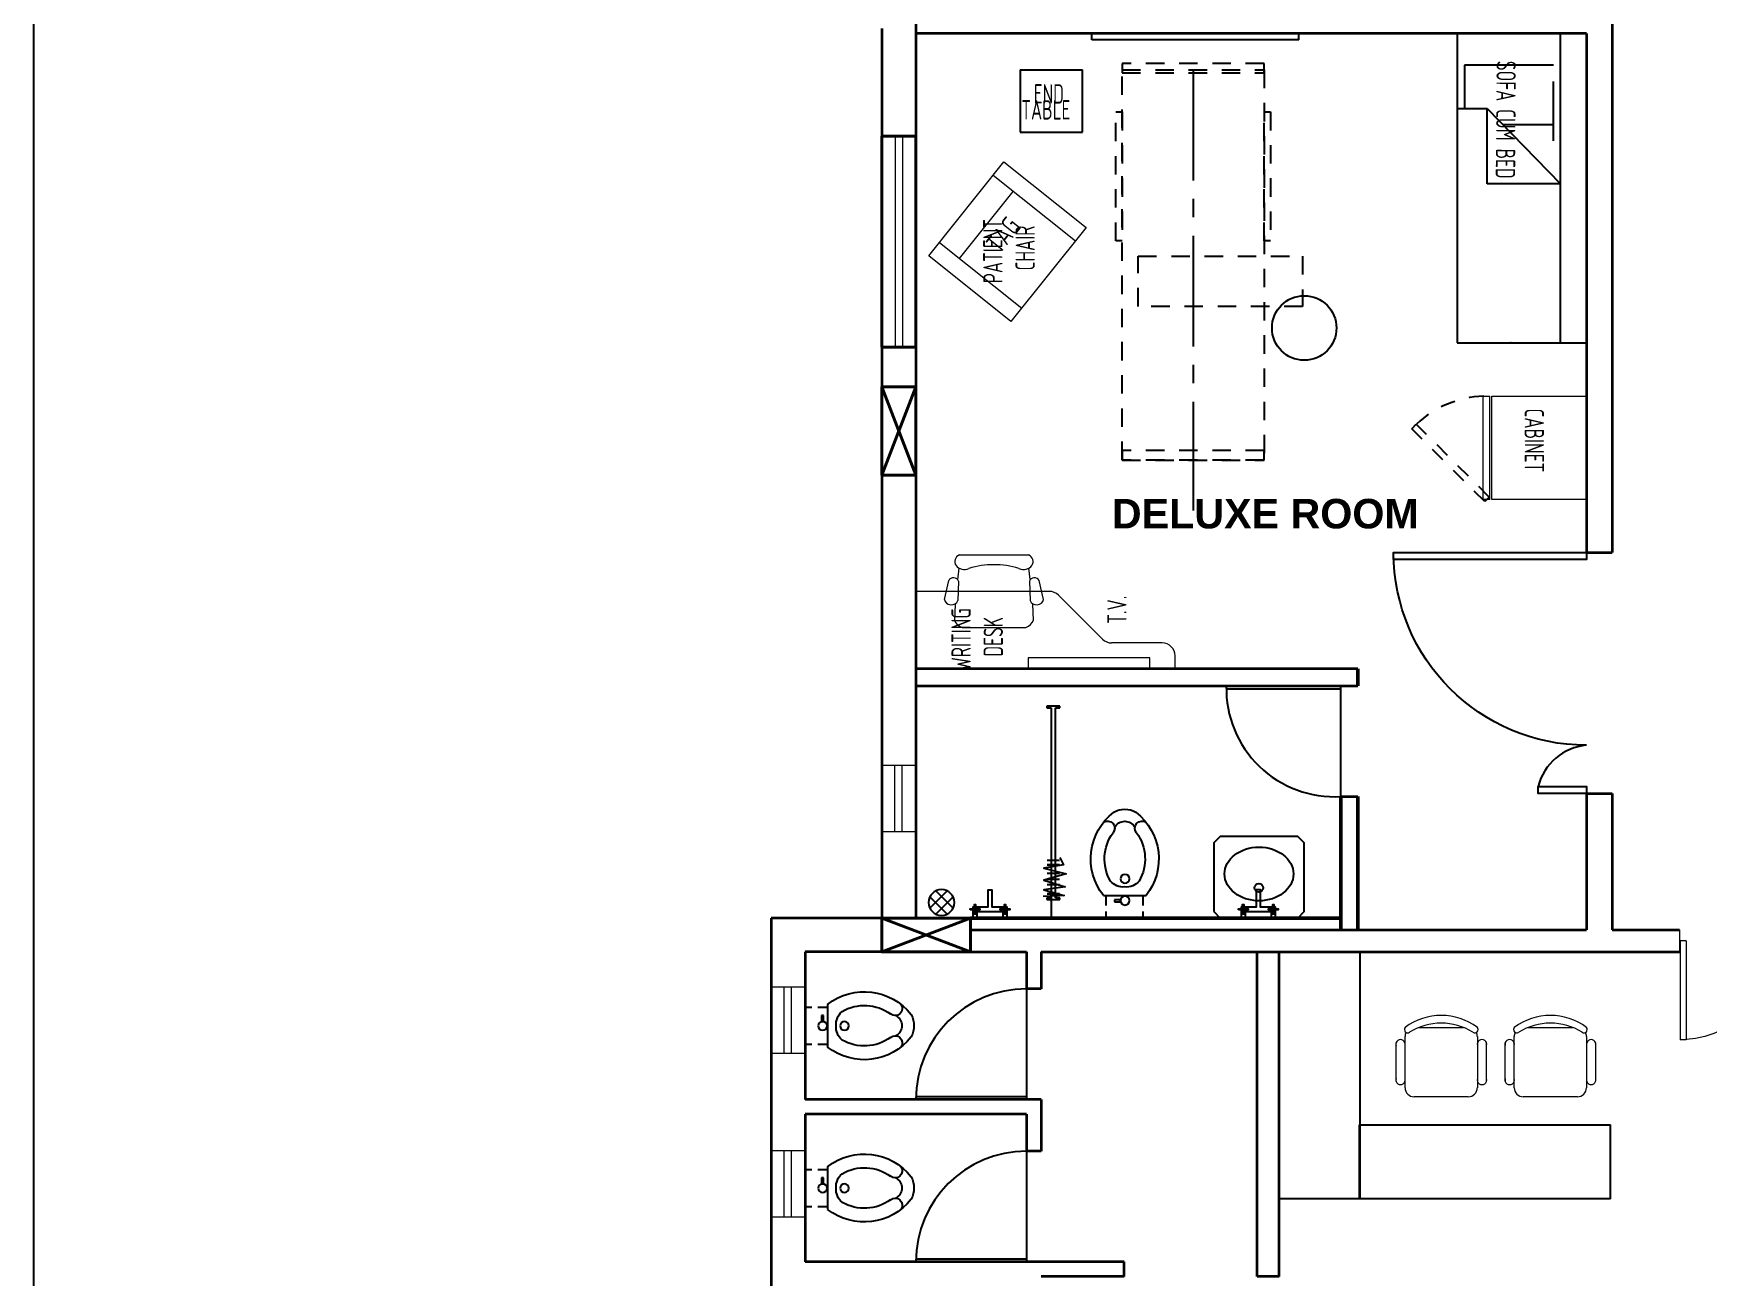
# Model space of a CAD drawing. Header units: inches. Extents: x -17070 to 527, y 504 to 2398.
# Drawn here: x -10574.61 to -10563.27, y 528.66 to 537.08 of the extents above; entities that cross this region are included whole.
import ezdxf
from ezdxf.enums import TextEntityAlignment as Align

# ---------------------------------------------------------------- set-up
doc = ezdxf.new("R2010")
doc.units = ezdxf.units.IN
for name, pattern in [('CENTER2', [1.125, 0.75, -0.125, 0.125, -0.125]), ('HIDDEN', [9.525, 6.35, -3.175]), ('HIDDEN2', [0.1875, 0.125, -0.0625])]:
    doc.linetypes.add(name, pattern=pattern)
for name, color, linetype in [('a-door-intr', 142, 'Continuous'), ('A-Flor-Pfix', 140, 'Continuous'), ('BED', 1, 'HIDDEN2'), ('DOOR', 5, 'Continuous'), ('ELEV5', 8, 'Continuous'), ('elevation', 7, 'Continuous'), ('i-furn_text', 2, 'Continuous'), ('mez. flr.', 7, 'Continuous')]:
    doc.layers.add(name, color=color, linetype=linetype)
for name, color, linetype, lineweight in [('A-Eqpm', 6, 'HIDDEN', 25), ('A-Flor-Case', 31, 'Continuous', 25), ('A-Wall', 113, 'Continuous', 50), ('COL', 5, 'Continuous', 40), ('ELE-1', 105, 'Continuous', 40), ('furniture', 42, 'Continuous', 9), ('Giros', 211, 'Continuous', 9), ('I-Furn', 30, 'Continuous', 18), ('P-Flor-Fixt', 131, 'Continuous', 25), ('Puertas', 52, 'Continuous', 15), ('section', 1, 'Continuous', 35), ('WIN', 4, 'Continuous', 20)]:
    doc.layers.add(name, color=color, linetype=linetype, lineweight=lineweight)
doc.styles.add('ARCH4', font='archstyl.shx', dxfattribs={"height": 4.5})
doc.styles.add('ROMANC', font='arialbd.ttf', dxfattribs={"height": 0.35})
doc.styles.add('TEXTM', font='archstyl.shx', dxfattribs={"width": 0.75})

# ---------------------------------------------------------------- blocks, each defined once
blk = doc.blocks.new('de')
at = {"layer": 'elevation', "ltscale": 0.0005}
blk.add_line((-10856.90422, 504.72708), (-10856.90422, 504.13708), dxfattribs=at)
blk = doc.blocks.new("visitor's chair")
at = {"layer": 'furniture', "color": 0, "lineweight": 18}
for p, q in [((744.012, 183.168), (744.315, 183.168)), ((743.858, 182.804), (743.858, 183.064)), ((743.919, 182.76), (743.919, 183.107)), ((744.409, 183.107), (744.409, 182.76)), ((744.471, 182.804), (744.471, 183.064)), ((744.347, 182.699), (743.98, 182.699))]:
    blk.add_line(p, q, dxfattribs=at)
for centre, radius, start, end in [((744.164, 182.842), 0.408, 53.1301, 126.8699), ((743.937, 183.155), 0.0224, 143.3099, 302.0274), ((743.98, 183.107), 0.0612, 152.4156, 180), ((744.164, 182.797), 0.401, 57.5758, 122.4242), ((744.391, 183.155), 0.0224, 237.9726, 36.6901), ((744.347, 183.107), 0.0612, 360, 27.5844), ((743.888, 183.055), 0.0319, 343.7398, 196.2602), ((744.44, 183.055), 0.0319, 343.7398, 196.2602), ((743.888, 182.813), 0.0319, 163.7398, 16.2602), ((744.44, 182.813), 0.0319, 163.7398, 16.2602), ((743.98, 182.76), 0.0612, 180, 270), ((744.347, 182.76), 0.0612, 270, 360)]:
    blk.add_arc(centre, radius, start, end, dxfattribs=at)
blk = doc.blocks.new('tble')
at = {"ltscale": 0.0005}
for p, q in [((-12291.467, 297.078), (-12290.967, 297.078)), ((-12291.467, 296.628), (-12291.467, 297.078)), ((-12290.967, 297.078), (-12290.967, 295.378))]:
    blk.add_line(p, q, dxfattribs=at)
at = {"layer": 'elevation', "ltscale": 0.0005}
for q in [(-12291.467, 296.628), (-12290.967, 295.378)]:
    blk.add_line((-12291.467, 295.378), q, dxfattribs=at)
at = {"rotation": 270}
for p in [(-12473.475, 1040.689), (-12473.475, 1039.949)]:
    blk.add_blockref("visitor's chair", p, dxfattribs=at)
blk = doc.blocks.new('I_PLUMB_DRAIN_Floor Drain_P')
at = {"color": 0, "linetype": 'ByBlock', "lineweight": -2}
for p, q in [((-0.94, 0.33), (0.94, 0.33)), ((-0.33, -0.94), (-0.33, 0.94)), ((0.33, -0.94), (0.33, 0.94)), ((-0.94, -0.33), (0.94, -0.33))]:
    blk.add_line(p, q, dxfattribs=at)
blk.add_circle((0, 0), 1, dxfattribs=at)
blk.add_attdef('SUB', text='', height=1, dxfattribs=at).set_placement((0, 0), align=Align.MIDDLE)
blk = doc.blocks.new('*U89')
at = {"layer": 'P-Flor-Fixt', "color": 131, "linetype": 'Continuous', "lineweight": 25, "extrusion": (0, 0, -1), "xscale": -0.06138658855979884, "yscale": 0.06138658855996491, "zscale": -0.06138658855956882}
blk.add_blockref('I_PLUMB_DRAIN_Floor Drain_P', (0, 0), dxfattribs=at)
blk = doc.blocks.new('I_PLUMB_BATH_TUB  CURTAIN_P')
at = {"color": 0, "linetype": 'ByBlock'}
for p, q in [((0, -1.5), (0, 1.5)), ((0, 1.5), (0.5, 1.5)), ((0.5, 1.5), (0.5, 0.5)), ((0.5, 0.5), (59.5, 0.5)), ((59.5, 0.5), (59.5, 1.5)), ((59.5, 1.5), (60, 1.5)), ((60, 1.5), (60, -1.5)), ((0.5, -1.5), (0, -1.5)), ((59.5, -0.5), (0.5, -0.5)), ((0.5, -0.5), (0.5, -1.5)), ((59.5, -1.5), (59.5, -0.5)), ((60, -1.5), (59.5, -1.5))]:
    blk.add_line(p, q, dxfattribs=at)
blk.add_lwpolyline([(46.98, -1.53), (49.21, -2.36), (50.25, 2.25), (52, -3), (54, 2.25), (56.08, -2.74), (57, 2.25), (58.75, -2.5), (59.05, 2.34)], dxfattribs=at)
at = {"color": 0, "linetype": 'ByBlock', "const_width": 0.5}
for points in [[(47.83, 1.5), (47.83, -1.5)], [(49.22, 1.5), (49.22, -1.5)], [(51.86, 1.5), (51.86, -1.5)], [(53.75, 1.5), (53.75, -1.5)], [(55.38, 1.5), (55.38, -1.5)], [(58.24, 1.5), (58.24, -1.5)]]:
    blk.add_lwpolyline(points, dxfattribs=at)
blk = doc.blocks.new('*U88')
at = {"layer": 'P-Flor-Fixt', "color": 131, "linetype": 'Continuous', "lineweight": 25, "extrusion": (0, 0, -1), "xscale": -0.01534664713989287, "yscale": 0.02046219618654277, "zscale": -0.02046219618652294}
blk.add_blockref('I_PLUMB_BATH_TUB  CURTAIN_P', (0, 0), dxfattribs=at)
blk = doc.blocks.new('ELLIPSE')
at = {"color": 0, "linetype": 'ByBlock', "lineweight": -2}
blk.add_circle((0.5, 0.5), 0.5, dxfattribs=at)
blk = doc.blocks.new('I_PLUMB_LAV_RECT - 3D_P')
at = {"color": 0, "linetype": 'ByBlock', "lineweight": -2}
blk.add_lwpolyline([(1.5, 10.5), (0, 9), (0, -9), (1.5, -10.5), (17.5, -10.5), (19, -9), (19, 9), (17.5, 10.5)], close=True, dxfattribs=at)
blk.add_circle((7, 0.01), 1, dxfattribs=at)
at = {"layer": 'DEFPOINTS', "color": 0, "linetype": 'ByBlock', "lineweight": -2}
for p in [(0, 10.5), (0, -10.5)]:
    blk.add_point(p, dxfattribs=at)
at = {"color": 0, "linetype": 'ByBlock', "lineweight": -2, "xscale": 12.5, "yscale": 16, "zscale": 12.5}
blk.add_blockref('ELLIPSE', (4, -8), dxfattribs=at)
blk = doc.blocks.new('*U87')
at = {"layer": 'P-Flor-Fixt', "color": 131, "linetype": 'Continuous', "lineweight": 25, "xscale": 0.02046219618654277, "yscale": 0.02046219618654277, "zscale": 0.02046219618652294}
blk.add_blockref('I_PLUMB_LAV_RECT - 3D_P', (0, 0), dxfattribs=at)
blk = doc.blocks.new('I_PLUMB_SINK_WALL FAUCET_P')
at = {"color": 0, "linetype": 'ByBlock', "lineweight": -2}
for points in [[(1.8625, -4), (0, -4), (0, -3), (1.5, -3), (1.5, 3), (0, 3), (0, 4), (1.8625, 4)], [(2.1375, 4), (2.5, 4), (2.5, 3.6375)], [(2.5, 3.3625), (2.5, 0.5), (6.5, 0.5), (6.5, -0.5), (2.5, -0.5), (2.5, -3.3625)], [(2.5, -3.6375), (2.5, -4), (2.1375, -4)]]:
    blk.add_lwpolyline(points, dxfattribs=at)
for points in [[(1.8625, 3.6375), (0.875, 3.6375), (0.875, 3.3625), (1.8625, 3.3625), (1.8625, 2.375), (2.1375, 2.375), (2.1375, 3.3625), (3.125, 3.3625), (3.125, 3.6375), (2.1375, 3.6375), (2.1375, 4.625), (1.8625, 4.625)], [(1.8625, -4.625), (2.1375, -4.625), (2.1375, -3.6375), (3.125, -3.6375), (3.125, -3.3625), (2.1375, -3.3625), (2.1375, -2.375), (1.8625, -2.375), (1.8625, -3.3625), (0.875, -3.3625), (0.875, -3.6375), (1.8625, -3.6375)]]:
    blk.add_lwpolyline(points, close=True, dxfattribs=at)
for centre, start, end in [((2, 3.5), 112.886614, 157.113386), ((2, 3.5), 202.886614, 247.113386), ((2, 3.5), 22.886614, 67.113386), ((2, 3.5), 292.886614, 337.113386), ((2, -3.5), 112.886614, 157.113386), ((2, -3.5), 202.886614, 247.113386), ((2, -3.5), 22.886614, 67.113386), ((2, -3.5), 292.886614, 337.113386)]:
    blk.add_arc(centre, 0.3536, start, end, dxfattribs=at)
blk = doc.blocks.new('*U86')
at = {"layer": 'P-Flor-Fixt', "color": 131, "linetype": 'Continuous', "lineweight": 25, "extrusion": (0, 0, -1), "xscale": -0.02046219618654277, "yscale": 0.02046219618654277, "zscale": -0.02046219618652294}
blk.add_blockref('I_PLUMB_SINK_WALL FAUCET_P', (0, 0), dxfattribs=at)
blk = doc.blocks.new('*U85')
at = {"layer": 'P-Flor-Fixt', "color": 131, "linetype": 'Continuous', "lineweight": 25, "extrusion": (0, 0, -1), "xscale": -0.02046219618654277, "yscale": 0.02046219618654277, "zscale": -0.02046219618652294}
blk.add_blockref('I_PLUMB_SINK_WALL FAUCET_P', (0, 0), dxfattribs=at)
blk = doc.blocks.new('I_FURN_CHAIR_GUEST SWIVEL_P')
at = {"lineweight": -2}
for p, q in [((0.303, 0.366), (0.163, 0.352)), ((0.306, -0.366), (0.163, -0.352))]:
    blk.add_line(p, q, dxfattribs=at)
for points in [[(0.166, -0.253, -0.986284), (0, -0.35), (0, 0.35, -0.986284), (0.166, 0.253, 0.178907)], [(0.313, -0.457, -0.736549), (0.322, -0.359), (0.56, -0.366, -0.857709), (0.548, -0.5), (0.313, -0.457)]]:
    blk.add_lwpolyline(points, format="xyb", close=True, dxfattribs=at)
for points in [[(0.548, 0.5), (0.313, 0.457, 0.736549), (0.322, 0.359), (0.56, 0.366, 0.857709), (0.548, 0.5)], [(0.607, -0.394), (0.802, -0.399, 0.23574), (0.889, -0.323), (0.889, 0.323, 0.23574), (0.802, 0.399), (0.607, 0.394)]]:
    blk.add_lwpolyline(points, format="xyb", dxfattribs=at)
at = {"layer": 'DEFPOINTS', "lineweight": -2}
for p in [(0, 0.5), (0.445, 0), (0.889, 0), (0, -0.5)]:
    blk.add_point(p, dxfattribs=at)
blk = doc.blocks.new('*U84')
at = {"layer": 'I-Furn', "color": 30, "linetype": 'Continuous', "lineweight": 18, "xscale": 0.3887817275439147, "yscale": 0.4706305122900289, "zscale": 0.3478573351708899}
blk.add_blockref('I_FURN_CHAIR_GUEST SWIVEL_P', (0, 0), dxfattribs=at)
blk = doc.blocks.new('door')
at = {"layer": 'Giros'}
for centre, start, end in [((-10654.608, 430.41), 0, 86.2255), ((-10653.268, 430.41), 93.7745, 180)]:
    blk.add_arc(centre, 0.67, start, end, dxfattribs=at)
at = {"layer": 'Puertas'}
for p, q in [((-10654.564, 431.08), (-10654.604, 431.08)), ((-10654.604, 430.41), (-10654.604, 431.08)), ((-10654.564, 430.41), (-10654.564, 431.08)), ((-10653.313, 430.41), (-10653.313, 431.08)), ((-10653.313, 431.08), (-10653.273, 431.08)), ((-10653.273, 430.41), (-10653.273, 431.08)), ((-10654.608, 430.485), (-10654.638, 430.485)), ((-10654.608, 430.335), (-10654.608, 430.485)), ((-10653.268, 430.485), (-10653.238, 430.485)), ((-10653.268, 430.335), (-10653.268, 430.485)), ((-10654.608, 430.335), (-10654.638, 430.335)), ((-10654.564, 430.41), (-10654.604, 430.41)), ((-10653.313, 430.41), (-10653.273, 430.41)), ((-10653.268, 430.335), (-10653.238, 430.335))]:
    blk.add_line(p, q, dxfattribs=at)
blk = doc.blocks.new('Z08D48')
at = {"linetype": 'Continuous', "lineweight": -3}
blk.add_lwpolyline([(-24, 0), (-22.25, 0), (-22.25, 48), (-24, 48)], close=True, dxfattribs=at)
blk.add_arc((-24, 0), 48, 360, 90)
blk = doc.blocks.new('A$C031929D8')
at = {"layer": 'A-Flor-Pfix'}
for p, q in [((0, -13.39), (1.62, -13.39)), ((0, -22.61), (0, -13.39)), ((3.12, -13.39), (5.57, -13.39)), ((5.57, -23.31), (5.57, -12.69)), ((4.07, -19.06), (4.53, -19.06)), ((4.07, -20.55), (4.07, -19.06)), ((4.53, -20.55), (4.07, -20.55)), ((4.53, -19.06), (4.53, -20.55)), ((0, -22.61), (1.62, -22.61)), ((3.12, -22.61), (5.57, -22.61))]:
    blk.add_line(p, q, dxfattribs=at)
for centre in [(4.34, -17.96), (9.77, -17.96)]:
    blk.add_circle(centre, 1.1, dxfattribs=at)
for centre, radius, start, end in [((14.71, -24.38), 14.84, 38.0593, 128.0114), ((11.85, -17.61), 4.14, 129.8929, 185.4705), ((14.72, -24.06), 11.1, 54.0717, 119.8254), ((22.38, -13.7), 1.79, 230.0447, 34.4638), ((21.27, -18), 2.82, 296.8113, 63.1887), ((21.27, -18), 5.82, 331.6141, 28.3859), ((14.71, -11.62), 14.84, 231.9886, 321.9407), ((11.85, -18.39), 4.14, 174.5295, 230.1071), ((22.38, -22.3), 1.79, 325.5362, 129.9553), ((14.72, -11.94), 11.1, 240.1746, 305.9283)]:
    blk.add_arc(centre, radius, start, end, dxfattribs=at)

msp = doc.modelspace()

# ---------------------------------------------------------------- linework, layer by layer
for p, q in [((-10567.9249, 536.83729), (-10567.9249, 536.41433)), ((-10567.50194, 536.41433), (-10567.50194, 536.83729)), ((-10567.9249, 536.41433), (-10567.50194, 536.41433))]:
    msp.add_line(p, q)
at = {"layer": 'a-door-intr'}
for p, q in [((-10566.5267, 532.66116), (-10565.75165, 532.66115)), ((-10566.5267, 532.64116), (-10565.75165, 532.64115)), ((-10565.75165, 531.91116), (-10565.75165, 532.66116))]:
    msp.add_line(p, q, dxfattribs=at)
msp.add_lwpolyline([(-10564.0862, 531.93252), (-10564.41281, 531.93252), (-10564.41281, 531.98015), (-10564.0862, 531.98015)], close=True, dxfattribs=at)
for centre, radius, start, end in [((-10565.79279, 532.64412), 0.73411, 178.66909, 273.212099), ((-10564.05245, 531.88894), 0.37172, 95.209389, 165.796308)]:
    msp.add_arc(centre, radius, start, end, dxfattribs=at)
at = {"layer": 'A-Eqpm'}
msp.add_circle((-10565.9986, 535.08725), 0.21848, dxfattribs=at)
at = {"layer": 'A-Flor-Case'}
msp.add_line((-10566.03576, 537.03986), (-10567.43839, 537.03986), dxfattribs=at)
at = {"layer": 'A-Wall', "color": 132, "linetype": 'Continuous', "lineweight": 35}
for p, q in [((-10565.63513, 532.77768), (-10568.63084, 532.77772)), ((-10568.63084, 532.77772), (-10568.63084, 532.6612)), ((-10568.63084, 532.6612), (-10565.63513, 532.66116)), ((-10565.75165, 531.91116), (-10565.63513, 531.91116))]:
    msp.add_line(p, q, dxfattribs=at)
at = {"layer": 'A-Wall', "color": 113, "linetype": 'Continuous', "lineweight": 50}
for p, q in [((-10565.63513, 532.77768), (-10565.63513, 532.66116)), ((-10565.75165, 531.91116), (-10565.75165, 531.00797)), ((-10565.63513, 531.91116), (-10565.63513, 531.00797)), ((-10568.26084, 531.08797), (-10565.75165, 531.08797))]:
    msp.add_line(p, q, dxfattribs=at)
at = {"layer": 'BED', "linetype": 'CENTER2'}
msp.add_line((-10566.75195, 536.83787, 0), (-10566.75195, 533.84979, 0), dxfattribs=at)
at = {"layer": 'BED', "elevation": 0}
for points in [[(-10567.2326, 536.81601), (-10566.27131, 536.81601), (-10566.27131, 536.87959), (-10567.2326, 536.87959)], [(-10566.00997, 535.57377), (-10566.00997, 535.23364), (-10567.124, 535.23364), (-10567.124, 535.57377)]]:
    msp.add_lwpolyline(points, close=True, dxfattribs=at)
at = {"layer": 'BED'}
for points in [[(-10567.2326, 536.83787), (-10566.27131, 536.83787), (-10566.27131, 534.19236), (-10567.2326, 534.19236)], [(-10567.27629, 536.5519), (-10567.2326, 536.5519), (-10567.2326, 535.678), (-10567.27629, 535.678)], [(-10566.27131, 536.5519), (-10566.22761, 536.5519), (-10566.22761, 535.678), (-10566.27131, 535.678)], [(-10567.2326, 534.19236), (-10566.27131, 534.19236), (-10566.27131, 534.25595), (-10567.2326, 534.25595)]]:
    msp.add_lwpolyline(points, close=True, dxfattribs=at)
at = {"layer": 'COL', "ltscale": 0.0005}
for p, q in [((-10568.63084, 534.08875), (-10568.86084, 534.68875)), ((-10568.86084, 534.68875), (-10568.86084, 534.08875)), ((-10568.86084, 534.08875), (-10568.63084, 534.68875)), ((-10568.63084, 534.08875), (-10568.63084, 534.68875)), ((-10568.86084, 531.08797), (-10568.26084, 530.85797)), ((-10568.86084, 530.85797), (-10568.26084, 531.08797))]:
    msp.add_line(p, q, dxfattribs=at)
for points in [[(-10568.63084, 534.68875), (-10568.86084, 534.68875)], [(-10568.86084, 534.08875), (-10568.63084, 534.08875)]]:
    msp.add_lwpolyline(points, dxfattribs=at)
msp.add_lwpolyline([(-10568.86084, 531.08797), (-10568.86084, 530.85797), (-10568.26084, 530.85797), (-10568.26084, 531.08797)], close=True, dxfattribs=at)
at = {"layer": 'DOOR', "ltscale": 0.0005}
for p, q in [((-10567.88084, 530.60797), (-10567.88084, 529.85797)), ((-10568.63084, 529.87797), (-10567.88084, 529.87797)), ((-10568.63084, 529.85797), (-10567.88084, 529.85797)), ((-10567.88084, 529.50797), (-10567.88084, 528.75797)), ((-10568.63084, 528.77797), (-10567.88084, 528.77797)), ((-10568.63084, 528.75797), (-10567.88084, 528.75797))]:
    msp.add_line(p, q, dxfattribs=at)
for centre in [(-10567.88084, 529.85797), (-10567.88084, 528.75797)]:
    msp.add_arc(centre, 0.75, 90, 180, dxfattribs=at)
at = {"layer": 'ELE-1', "ltscale": 0.0005}
for p, q in [((-10568.86084, 536.38776), (-10568.86084, 534.95776)), ((-10568.86084, 536.38776), (-10568.63084, 536.38776)), ((-10568.63084, 536.38776), (-10568.63084, 534.95776)), ((-10568.86084, 534.95776), (-10568.63084, 534.95776)), ((-10568.86084, 531.08797), (-10568.86084, 531.08797))]:
    msp.add_line(p, q, dxfattribs=at)
at = {"layer": 'ELEV5', "linetype": 'HIDDEN2', "ltscale": 0.5}
for p, q in [((-10565.26997, 534.40456), (-10565.23907, 534.43546)), ((-10564.77561, 533.91021), (-10565.26997, 534.40456)), ((-10564.74472, 533.94111), (-10565.23907, 534.43546)), ((-10564.74472, 533.94111), (-10564.77561, 533.91021))]:
    msp.add_line(p, q, dxfattribs=at)
msp.add_arc((-10564.76034, 533.92548), 0.69947, 91.822394, 133.190117, dxfattribs=at)
at = {"layer": 'elevation', "ltscale": 0.0005}
for p, q in [((-10567.43839, 537.03986), (-10567.43839, 537.08356)), ((-10566.03576, 537.03986), (-10566.03576, 537.08356)), ((-10567.9249, 536.83729), (-10567.50194, 536.83729))]:
    msp.add_line(p, q, dxfattribs=at)
msp.add_lwpolyline([(-10566.16834, 530.85797), (-10565.6229, 530.85797), (-10565.6229, 529.18563), (-10566.16834, 529.18563)], close=True, dxfattribs=at)
at = {"layer": 'I-Furn', "linetype": 'ByBlock', "lineweight": -2}
for p, q in [((-10564.96302, 537.08356), (-10564.96302, 534.98575)), ((-10564.26098, 534.98575), (-10564.26098, 537.08356)), ((-10564.0862, 534.98575), (-10564.0862, 537.08356)), ((-10564.30869, 536.86916), (-10564.91168, 536.86916)), ((-10564.91168, 536.86916), (-10564.91168, 536.57436)), ((-10564.30869, 536.35689), (-10564.30869, 536.75889)), ((-10564.96302, 536.57436), (-10564.75911, 536.57436)), ((-10564.75911, 536.06517), (-10564.75911, 536.57436)), ((-10564.75911, 536.57436), (-10564.26098, 536.06517)), ((-10564.65424, 536.46716), (-10564.30869, 536.46716)), ((-10564.26098, 536.06517), (-10564.75911, 536.06517)), ((-10564.96302, 534.98575), (-10564.0862, 534.98575))]:
    msp.add_line(p, q, dxfattribs=at)
at = {"layer": 'I-Furn'}
for p, q in [((-10568.54365, 535.57648), (-10568.03439, 536.2136)), ((-10568.03439, 536.2136), (-10567.4769, 535.76799)), ((-10568.10714, 536.12258), (-10567.54966, 535.67698)), ((-10568.33437, 535.55837), (-10567.97061, 536.01345)), ((-10567.4769, 535.76799), (-10567.98616, 535.13087)), ((-10568.47089, 535.66749), (-10567.91341, 535.22189)), ((-10567.98616, 535.13087), (-10568.54365, 535.57648)), ((-10564.78533, 533.92548), (-10564.78533, 534.6246)), ((-10564.78533, 534.6246), (-10564.74164, 534.6246)), ((-10564.74164, 533.92548), (-10564.74164, 534.6246)), ((-10564.72707, 534.6246), (-10564.0862, 534.6246)), ((-10564.72707, 533.92548), (-10564.72707, 534.6246)), ((-10564.74164, 533.92548), (-10564.78533, 533.92548)), ((-10564.0862, 533.92548), (-10564.72707, 533.92548)), ((-10567.72608, 533.30203), (-10568.63084, 533.30203)), ((-10567.36592, 532.97807), (-10567.66428, 533.27644)), ((-10566.96163, 532.95248), (-10567.30412, 532.95247)), ((-10567.0454, 532.85136), (-10567.86955, 532.85136)), ((-10567.86955, 532.85136), (-10567.86955, 532.77827)), ((-10567.86955, 532.77827), (-10567.0454, 532.77827)), ((-10567.0454, 532.77827), (-10567.0454, 532.85136)), ((-10566.87424, 532.7777), (-10566.87424, 532.86509))]:
    msp.add_line(p, q, dxfattribs=at)
for centre, start, end in [((-10567.72608, 533.21464), 45, 90), ((-10567.30412, 533.03986), 225, 270), ((-10566.96163, 532.86509), 0, 90)]:
    msp.add_arc(centre, 0.08739, start, end, dxfattribs=at)
at = {"layer": 'I-Furn', "linetype": 'ByBlock', "lineweight": -2}
msp.add_point((-10564.59744, 534.98575), dxfattribs=at)
at = {"layer": 'P-Flor-Fixt'}
msp.add_line((-10567.71414, 532.48113), (-10567.7141, 531.08797), dxfattribs=at)
at = {"layer": 'section', "ltscale": 0.0005}
for p, q in [((-10568.63084, 537.71797), (-10568.63084, 531.08797)), ((-10563.91142, 537.25834), (-10563.91142, 533.56556)), ((-10568.86084, 537.11797), (-10568.86084, 531.08797)), ((-10564.0862, 537.08356), (-10568.63084, 537.08356)), ((-10564.0862, 537.08356), (-10564.0862, 533.56556)), ((-10564.0862, 533.56556), (-10563.91142, 533.56556)), ((-10568.86084, 532.30797), (-10568.86084, 531.08797)), ((-10568.63084, 532.30797), (-10568.63084, 531.08797)), ((-10564.0862, 531.93252), (-10564.0862, 531.00797)), ((-10564.0862, 531.93252), (-10563.91142, 531.93252)), ((-10563.91142, 531.93252), (-10563.91142, 531.00797)), ((-10569.61084, 531.08797), (-10569.61084, 523.63797)), ((-10568.86084, 531.08797), (-10569.61084, 531.08797)), ((-10568.26084, 531.00797), (-10564.0862, 531.00797)), ((-10563.91142, 531.00797), (-10563.45504, 531.00797)), ((-10569.61084, 530.85797), (-10569.61084, 523.86797)), ((-10569.38084, 530.85797), (-10569.38084, 529.85797)), ((-10568.86084, 530.85797), (-10569.38084, 530.85797)), ((-10568.26084, 530.85797), (-10567.88084, 530.85797)), ((-10567.88084, 530.85797), (-10567.88084, 530.60797)), ((-10567.78084, 530.85797), (-10563.45093, 530.85797)), ((-10567.78084, 530.85797), (-10567.78084, 530.60797)), ((-10566.31834, 528.65797), (-10566.31834, 530.85797)), ((-10566.16834, 528.65797), (-10566.16834, 530.85797)), ((-10567.78084, 530.60797), (-10567.88084, 530.60797)), ((-10567.78084, 529.85797), (-10569.38084, 529.85797)), ((-10567.78084, 529.85797), (-10567.78084, 529.50797)), ((-10569.38084, 529.75797), (-10569.38084, 528.75797)), ((-10567.88084, 529.75797), (-10569.38084, 529.75797)), ((-10567.88084, 529.75797), (-10567.88084, 529.50797)), ((-10567.78084, 529.50797), (-10567.88084, 529.50797)), ((-10567.78084, 528.75797), (-10569.38084, 528.75797)), ((-10567.21834, 528.75797), (-10567.78084, 528.75797)), ((-10567.21834, 528.65797), (-10567.21834, 528.75797)), ((-10567.21834, 528.65797), (-10567.78084, 528.65797)), ((-10566.16834, 528.65797), (-10566.31834, 528.65797))]:
    msp.add_line(p, q, dxfattribs=at)
at = {"layer": 'WIN', "ltscale": 0.0005}
for p, q in [((-10568.77084, 536.38776), (-10568.77084, 534.95776)), ((-10568.72084, 536.38776), (-10568.72084, 534.95776)), ((-10568.86084, 532.12245), (-10568.86084, 531.67245)), ((-10568.63084, 532.12245), (-10568.86084, 532.12245)), ((-10568.7725, 531.67245), (-10568.7725, 532.12245)), ((-10568.7225, 531.67245), (-10568.7225, 532.12245)), ((-10568.63084, 532.12245), (-10568.63084, 531.67245)), ((-10568.63084, 531.67245), (-10568.86084, 531.67245)), ((-10569.61084, 530.61905), (-10569.61084, 530.16905)), ((-10569.38084, 530.61905), (-10569.61084, 530.61905)), ((-10569.5225, 530.16905), (-10569.5225, 530.61905)), ((-10569.4725, 530.16905), (-10569.4725, 530.61905)), ((-10569.38084, 530.61905), (-10569.38084, 530.16905)), ((-10569.38084, 530.16905), (-10569.61084, 530.16905)), ((-10569.61084, 529.51076), (-10569.61084, 529.06076)), ((-10569.38084, 529.51076), (-10569.61084, 529.51076)), ((-10569.5225, 529.06076), (-10569.5225, 529.51076)), ((-10569.4725, 529.06076), (-10569.4725, 529.51076)), ((-10569.38084, 529.51076), (-10569.38084, 529.06076)), ((-10569.38084, 529.06076), (-10569.61084, 529.06076))]:
    msp.add_line(p, q, dxfattribs=at)

# ---------------------------------------------------------------- block references
at = {"layer": 'a-door-intr', "xscale": -0.02721735385421198, "yscale": 0.02721735385421198, "zscale": 0.02721735385508233, "rotation": 90}
msp.add_blockref('Z08D48', (-10564.0862, 532.91234), dxfattribs=at)
at = {"layer": 'A-Flor-Pfix', "extrusion": (0, 0, -1), "zscale": -0.02721735385508233}
for p, xscale, yscale, rotation in [((10566.72478, 531.08797), 0.02721735385500779, 0.02721735385500779, 90), ((10569.38084, 529.86806), 0.02721735385421198, 0.02721735385421198, 180), ((10569.38084, 528.76806), 0.02721735385421198, 0.02721735385421198, 180)]:
    msp.add_blockref('A$C031929D8', p, dxfattribs=dict(at, xscale=xscale, yscale=yscale, rotation=rotation))
at = {"layer": 'elevation', "xscale": 75, "yscale": 75, "zscale": 75}
msp.add_blockref('de', (803693.20564, -37306.1441), dxfattribs=at)
at = {"layer": 'elevation', "xscale": -1, "rotation": 179.9999999993746}
msp.add_blockref('door', (91.15281, 961.34326), dxfattribs=at)
at = {"layer": 'I-Furn', "color": 30, "linetype": 'Continuous', "lineweight": 18, "xscale": 1.423602212069156, "yscale": 1.423602212069156, "zscale": 1.423602212069161, "rotation": 270}
msp.add_blockref('*U84', (-10568.10146, 533.54966), dxfattribs=at)
at = {"layer": 'mez. flr.', "rotation": 90}
msp.add_blockref('tble', (-10268.54512, 12820.65267), dxfattribs=at)
at = {"layer": 'P-Flor-Fixt', "color": 131, "linetype": 'Continuous', "lineweight": 25, "yscale": 1.423602212069156, "zscale": 1.423602212069161}
for name, p, xscale, rotation in [('*U88', (-10567.6988, 532.52416), -1.423602212069156, 90), ('*U87', (-10566.30528, 531.08797), 1.423602212069156, 90), ('*U89', (-10568.45671, 531.19303), -1.423602212069379, 135.0000000000138), ('*U85', (-10568.12835, 531.08819), -1.423602212069156, 270), ('*U86', (-10566.31007, 531.08866), -1.423602212069156, 270)]:
    msp.add_blockref(name, p, dxfattribs=dict(at, xscale=xscale, rotation=rotation))

# ---------------------------------------------------------------- texts
at = {"layer": 'elevation', "ltscale": 0.0005, "insert": (-10567.30247, 533.92882), "char_height": 0.2, "width": 335.6252416, "attachment_point": 1, "style": 'ROMANC'}
msp.add_mtext('DELUXE ROOM', dxfattribs=at)
at = {"layer": 'i-furn_text', "style": 'TEXTM', "width": 0.75}
for s, height, rotation, p in [('SOFA CUM BED', 0.1310851, 269.57585, (-10564.69535, 536.89851)), ('PATIENT', 0.131085, 90, (-10568.04333, 535.3905)), ('CHAIR', 0.131085, 90, (-10567.82486, 535.47711)), ('CABINET', 0.131085, 270, (-10564.50466, 534.54142)), ('T.V.', 0.131085, 90, (-10567.2025, 533.0821)), ('WRITING', 0.131085, 90, (-10568.25887, 532.76228)), ('DESK', 0.131085, 90, (-10568.04039, 532.86059))]:
    msp.add_text(s, height=height, rotation=rotation, dxfattribs=at).set_placement(p)
for s, p in [('END', (-10567.83207, 536.6086)), ('TABLE', (-10567.91634, 536.5004))]:
    msp.add_text(s, height=0.131085, dxfattribs=at).set_placement(p)
at = {"layer": 'i-furn_text', "style": 'ARCH4', "width": 0.85}
msp.add_attdef('TAG', text='Ch-1', height=0.131085, rotation=51.364178, dxfattribs=at).set_placement((-10568.03827, 535.71885), align=Align.MIDDLE_CENTER)

doc.saveas('drawing.dxf')
